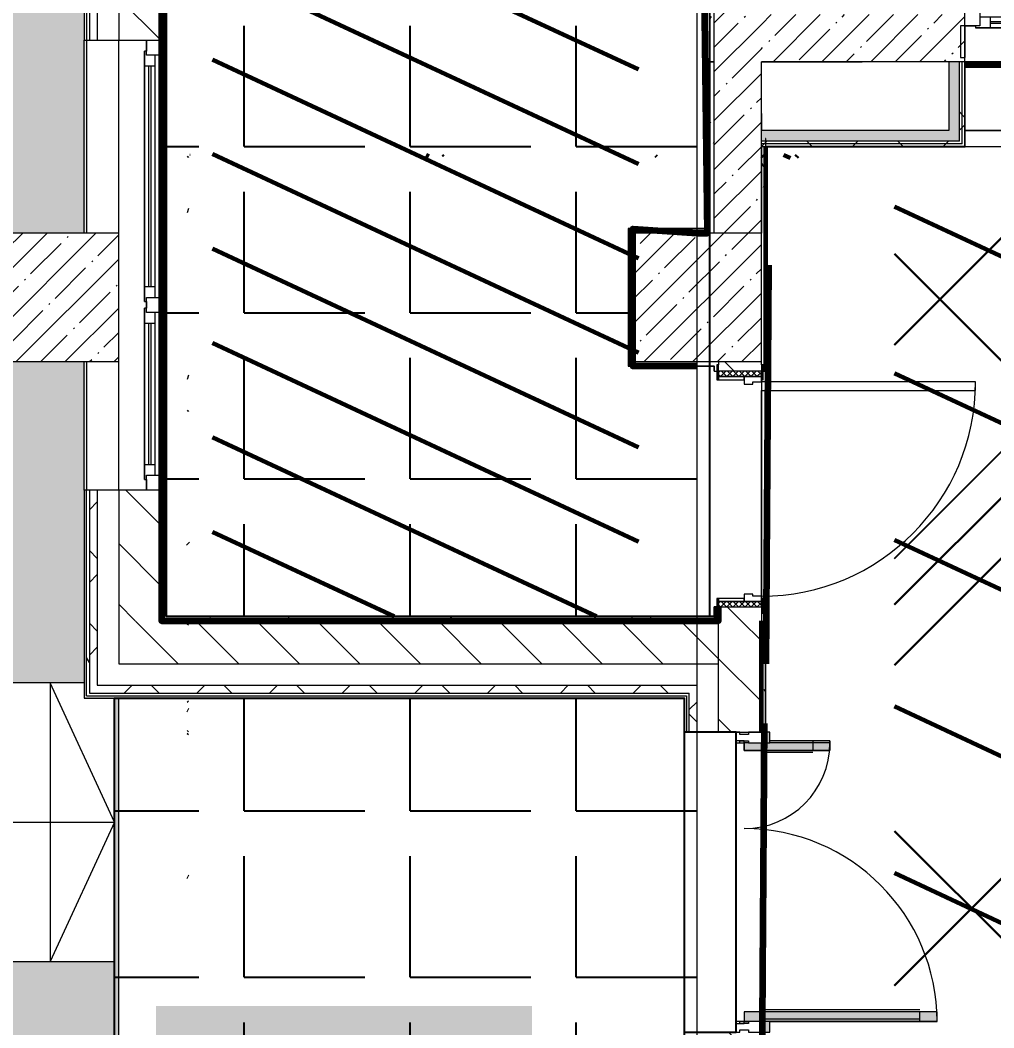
# Model space of a CAD drawing. Header units: millimetres. Extents: x -164500 to 426394, y -51911 to 102118.
# Drawn here: x 178922 to 183467, y 18889 to 23593 of the extents above; entities that cross this region are included whole.
import ezdxf

# ---------------------------------------------------------------- set-up
doc = ezdxf.new("R2010")
doc.units = ezdxf.units.MM
doc.linetypes.add('Осевая', pattern=[6350, 1270, -952.5, 3175, -952.5])
for name, color, linetype, lineweight in [('0) шлифовка', 5, 'Continuous', 60), ('1.4) Плинтус ПЛ-4', 6, 'Continuous', 60), ('284 стык. профилей', 1, 'Continuous', 120), ('384 ПК-3', 30, 'Continuous', 120), ('5.3) Л-7 Линолеум 4 вып', 230, 'Continuous', 30), ('7.5) НЗ Линолеум Темпо ПЛЮС', 134, 'Continuous', 30), ('7.7) Плинтус', 222, 'Continuous', 90), ('A-DETL-GENF', 7, 'Continuous', 9), ('A-DOOR-2', 7, 'Continuous', 5), ('A-DOOR-FRAM-2', 7, 'Continuous', 5), ('A-FLOR', 7, 'Continuous', 9), ('A-GLAZ', 7, 'Continuous', 9), ('A-GLAZ-1', 7, 'Continuous', 5), ('A-GLAZ-CWMG', 7, 'Continuous', 9), ('A-GLAZ-CWMG-1', 7, 'Continuous', 20), ('A-WALL', 7, 'Continuous', 5), ('I-WALL', 7, 'Continuous', 5), ('S-COLS', 7, 'Continuous', 9), ('S-COLS-1', 7, 'Continuous', 5), ('S-STRS', 7, 'Continuous', 9), ('S-STRS-ANNO', 7, 'Continuous', 5), ('Оси', 7, 'Continuous', 9), ('Оси-2', 7, 'Осевая', 9)]:
    doc.layers.add(name, color=color, linetype=linetype, lineweight=lineweight)
for name, color, linetype in [('1.1.1) Плитка КР1 Остаток', 52, 'Continuous'), ('2) защита вин плитк', 6, 'Continuous'), ('3.2.3) П-13.2', 6, 'Continuous')]:
    doc.layers.add(name, color=color, linetype=linetype)
for name, color, linetype, lineweight, true_color, transparency in [('A-AREA-PATT-1', 7, 'Continuous', 5, 0xa5bae0, 1), ('A-AREA-PATT-2', 7, 'Continuous', 5, 0xcde0ef, 1), ('A-FLOR-PATT-1', 7, 'Continuous', 9, 0xeef6ff, 0.5)]:
    doc.layers.add(name, color=color, linetype=linetype, lineweight=lineweight, true_color=true_color, transparency=transparency)
for name, color, linetype, lineweight, true_color in [('A-DOOR-1', 7, 'Continuous', 5, 0xc0c0c0), ('A-DOOR-FRAM-1', 7, 'Continuous', 5, 0xc0c0c0), ('A-WALL-1', 9, 'Continuous', 5, 0x808080), ('A-WALL-FNSH-1', 9, 'Continuous', 5, 0x808080), ('S-STRS-1', 7, 'Continuous', 9, 0xeef6ff)]:
    doc.layers.add(name, color=color, linetype=linetype, lineweight=lineweight, true_color=true_color)
doc.styles.add('СПДС', font='ГОСТ тип А.ttf', dxfattribs={"width": 0.9})
pattern_1 = [(135, (148772.12, -0.94), (-141.4214, -141.4214), [])]
pattern_2 = [(45, (148772.12, -0.94), (-114.04925, 114.04925), []), (45, (148886.17, -0.94), (-114.04925, 114.04925), [201.612, -40.322, 6.706, -33.617])]
pattern_3 = [(0, (148772.123, -0.94), (243.84, 60.96), [20.117, -162.763, 20.117, -162.763, -975.36]), (0, (148772.123, -0.94), (243.84, 60.96), [-365.76, 20.117, -345.643, 20.117, -162.763, -426.72]), (0, (148772.123, -0.94), (243.84, 60.96), [-914.4, 20.117, -101.803, 20.117, -284.683]), (120, (148863.563, 29.54), (-174.71291, 180.691634), [20.117, -162.763, 20.117, -162.763, -975.36]), (120, (148863.563, 29.54), (-174.71291, 180.691634), [-365.76, 20.117, -345.643, 20.117, -162.763, -426.72]), (120, (148863.563, 29.54), (-174.71291, 180.691634), [-914.4, 20.117, -101.803, 20.117, -284.683]), (240, (148894.043, 151.46), (-69.12709, -241.651634), [20.117, -162.763, 20.117, -162.763, -975.36]), (240, (148894.043, 151.46), (-69.12709, -241.651634), [-365.76, 20.117, -345.643, 20.117, -162.763, -426.72]), (240, (148894.043, 151.46), (-69.12709, -241.651634), [-914.4, 20.117, -101.803, 20.117, -284.683])]
pattern_4 = [(135, (148772.12, -0.94), (-169.7056, -169.7056), []), (225, (148772.12, -0.94), (169.7056, -169.7056), [])]
pattern_5 = [(0, (148772.12, -0.94), (812.8, 203.2), [67.056, -542.544, 67.056, -542.544, -3251.2]), (0, (148772.12, -0.94), (812.8, 203.2), [-1219.2, 67.056, -1152.144, 67.056, -542.544, -1422.4]), (0, (148772.12, -0.94), (812.8, 203.2), [-3048, 67.056, -339.344, 67.056, -948.944]), (120, (149076.92, 100.66), (-582.3764, 602.3054), [67.056, -542.544, 67.056, -542.544, -3251.2]), (120, (149076.92, 100.66), (-582.3764, 602.3054), [-1219.2, 67.056, -1152.144, 67.056, -542.544, -1422.4]), (120, (149076.92, 100.66), (-582.3764, 602.3054), [-3048, 67.056, -339.344, 67.056, -948.944]), (240, (149178.52, 507.06), (-230.4236, -805.5054), [67.056, -542.544, 67.056, -542.544, -3251.2]), (240, (149178.52, 507.06), (-230.4236, -805.5054), [-1219.2, 67.056, -1152.144, 67.056, -542.544, -1422.4]), (240, (149178.52, 507.06), (-230.4236, -805.5054), [-3048, 67.056, -339.344, 67.056, -948.944])]
pattern_6 = [(45, (148772.12, -0.94), (-212.132, 212.132), []), (135, (148772.12, -0.94), (-212.132, -212.132), [])]
pattern_7 = [(0, (205553.1, 26879), (0, 775.335), [563.88, -211.455]), (90, (205553.1, 26879), (-775.335, 5e-14), [563.88, -211.455])]

# ---------------------------------------------------------------- blocks, each defined once
blk = doc.blocks.new('120_Окно_СКБ_2Ст - 120_Окно_СКБ_2Ст 3100х2500 _мал_створка слева_ 2-V362-Объем проектирования 2 этажа')
at = {"layer": 'A-GLAZ'}
for p, q in [((-1550, -127), (-1550, -57)), ((-1550, -57), (-1480, -57)), ((-1480, -57), (-1480, -127)), ((650, -87), (-1480, -87)), ((-1480, -87), (-1480, -127)), ((-1430, -137), (-1430, -87)), ((600, -137), (600, -87)), ((650, -127), (650, -57)), ((650, -57), (720, -57)), ((650, -127), (650, -87)), ((720, -57), (720, -127)), ((1480, -87), (720, -87)), ((720, -87), (720, -127)), ((770, -137), (770, -87)), ((1430, -137), (1430, -87)), ((1480, -127), (1480, -57)), ((1480, -57), (1550, -57)), ((1480, -127), (1480, -87)), ((1550, -57), (1550, -127)), ((-1480, -127), (-1550, -127)), ((-1480, -127), (-1500, -127)), ((-1500, -127), (-1500, -137)), ((-1500, -137), (670, -137)), ((670, -137), (-1500, -137)), ((720, -127), (650, -127)), ((670, -127), (650, -127)), ((670, -137), (670, -127)), ((720, -127), (700, -127)), ((700, -127), (700, -137)), ((700, -137), (1500, -137)), ((1500, -137), (700, -137)), ((1550, -127), (1480, -127)), ((1500, -127), (1480, -127)), ((1500, -137), (1500, -127))]:
    blk.add_line(p, q, dxfattribs=at)
at = {"layer": 'A-GLAZ-1'}
for p, q in [((1550, -57), (-1550, -57)), ((-1549.8, -127), (-1500, -127)), ((-1430, -107), (600, -107)), ((600, -117), (-1430, -117)), ((670, -127), (700, -127)), ((770, -107), (1430, -107)), ((1430, -117), (770, -117)), ((1500, -127), (1530, -127))]:
    blk.add_line(p, q, dxfattribs=at)
blk = doc.blocks.new('Перекрытия 3 - Перекрытия 4-20977624-Объем проектирования 2 этажа')
at = {"layer": 'S-STRS-1'}
h = blk.add_hatch(color=256, dxfattribs=at)
h.paths.add_polyline_path([(30449, 20500), (30449, 22000), (30010, 22000), (30010, 20500)])
h.paths.add_polyline_path([(30449, 22600), (30449, 26270.4), (30010, 26270.4), (30010, 22600)])
at = {"layer": 'S-STRS'}
blk.add_line((30449, 20500), (30010, 20500), dxfattribs=at)
blk = doc.blocks.new('120_Окно_СКБ_2Ст - 120_Окно_СКБ_2Ст 2100х1800 _мал створка справа_-24235684-Объем проектирования 2 этажа')
at = {"layer": 'A-GLAZ'}
for p, q in [((-1050, 30), (-1050, 100)), ((-1050, 100), (-980, 100)), ((-980, 100), (-980, 30)), ((150, 30), (150, 100)), ((150, 100), (220, 100)), ((220, 100), (220, 30)), ((980, 30), (980, 100)), ((980, 100), (1050, 100)), ((1050, 100), (1050, 30)), ((150, 70), (-980, 70)), ((-980, 70), (-980, 30)), ((-930, 20), (-930, 70)), ((100, 20), (100, 70)), ((150, 30), (150, 70)), ((980, 70), (220, 70)), ((220, 70), (220, 30)), ((270, 20), (270, 70)), ((930, 20), (930, 70)), ((980, 30), (980, 70)), ((-980, 30), (-1050, 30)), ((-980, 30), (-1000, 30)), ((-1000, 30), (-1000, 20)), ((-1000, 20), (170, 20)), ((170, 20), (-1000, 20)), ((220, 30), (150, 30)), ((170, 30), (150, 30)), ((170, 20), (170, 30)), ((220, 30), (200, 30)), ((200, 30), (200, 20)), ((200, 20), (1000, 20)), ((1000, 20), (200, 20)), ((1050, 30), (980, 30)), ((1000, 30), (980, 30)), ((1000, 20), (1000, 30))]:
    blk.add_line(p, q, dxfattribs=at)
at = {"layer": 'A-GLAZ-1'}
for p, q in [((-930, 50), (100, 50)), ((270, 50), (930, 50)), ((-1050, 30), (-1000, 30)), ((100, 40), (-930, 40)), ((170, 30), (200, 30)), ((930, 40), (270, 40)), ((1000, 30), (1050, 30))]:
    blk.add_line(p, q, dxfattribs=at)
blk = doc.blocks.new('BSC_Колонна _Прямоугольная - 600х600-V373-Объем проектирования 2 этажа')
at = {"layer": 'S-COLS-1'}
h = blk.add_hatch(dxfattribs=at)
h.set_pattern_fill('FP_125', color=256, style=0, pattern_type=2)
h.set_pattern_definition([(45, (-33310, -22300), (-114.04925, 114.04925), []), (45, (-33195.95, -22300), (-114.04925, 114.04925), [201.613, -40.323, 6.706, -33.617])])
h.paths.add_polyline_path([(100, -300), (300, -300), (300, 300), (-300, 300), (-300, -300)])
for p, q in [((300, 300), (-300, 300)), ((-300, 300), (-300, -300)), ((300, -300), (300, 300)), ((-300, -300), (300, -300))]:
    blk.add_line(p, q, dxfattribs=at)
blk = doc.blocks.new('Прямоугольный импост - Импост структурный с накладкой - 160мм Темный-V505-Объем проектирования 2 этажа')
at = {"layer": 'A-GLAZ-CWMG-1'}
for p, q in [((-50, 40), (-50, 140)), ((-50, 140), (0, 140)), ((0, 140), (0, 40)), ((-40, 40), (-50, 40)), ((-50, -17), (-50, 0)), ((-50, 0), (-40, 0)), ((-40, 0), (-40, 40)), ((-10, 40), (-10, 0)), ((0, 40), (-10, 40)), ((-10, 0), (0, 0)), ((0, 0), (0, -17)), ((0, -17), (-50, -17))]:
    blk.add_line(p, q, dxfattribs=at)
blk = doc.blocks.new('Прямоугольный импост - Импост структурный с накладкой - 160мм Темный-V507-Объем проектирования 2 этажа')
at = {"layer": 'A-GLAZ-CWMG-1'}
for p, q in [((0, 140), (-50, 140)), ((-50, 140), (-50, 40)), ((0, 40), (0, 140)), ((-50, 40), (-40, 40)), ((-40, 0), (-50, 0)), ((-50, 0), (-50, -17)), ((-40, 40), (-40, 0)), ((-10, 0), (-10, 40)), ((-10, 40), (0, 40)), ((0, 0), (-10, 0)), ((0, -17), (0, 0)), ((-50, -17), (0, -17))]:
    blk.add_line(p, q, dxfattribs=at)
blk = doc.blocks.new('Перекрытия 2 - Перекрытия 4-32990152-Объем проектирования 2 этажа')
at = {"layer": 'S-STRS-1'}
blk.add_hatch(color=256, dxfattribs=at).paths.add_polyline_path([(30010, 15410.8), (30610, 15410.8), (30610, 17830), (30030, 17830), (30030, 18430), (30610, 18430), (30610, 19180), (30010, 19180), (30010, 16983.3)])
at = {"layer": 'S-STRS'}
for p in [(30010, 19180), (30610, 18430)]:
    blk.add_line(p, (30610, 19180), dxfattribs=at)
blk = doc.blocks.new('Зашивка приборов отопления22 - Зашивка приборов отопления-33321747-Объем проектирования 2 этажа')
at = {"layer": 'A-WALL'}
for p, q in [((37267.8, 26888.4), (34187.8, 26888.4)), ((34187.8, 26567.4), (37267.8, 26567.4)), ((37267.8, 26567.4), (34187.8, 26567.4)), ((34187.8, 26492.4), (37267.8, 26492.4))]:
    blk.add_line(p, q, dxfattribs=at)
blk = doc.blocks.new('BSC_Колонна _Прямоугольная - 600х600-V511-Объем проектирования 2 этажа')
at = {"layer": 'S-COLS-1'}
h = blk.add_hatch(dxfattribs=at)
h.set_pattern_fill('FP_179', color=256, style=0, pattern_type=2)
h.set_pattern_definition([(45, (-30310, -22300), (-114.04925, 114.04925), []), (45, (-30195.95, -22300), (-114.04925, 114.04925), [201.613, -40.323, 6.706, -33.617])])
h.paths.add_polyline_path([(-67.7, -300), (300, -300), (300, 300), (-300, 300), (-300, -300)])
for p, q in [((300, 300), (-300, 300)), ((-300, 300), (-300, -300)), ((300, -300), (300, 300)), ((-300, -300), (300, -300))]:
    blk.add_line(p, q, dxfattribs=at)

msp = doc.modelspace()

# ---------------------------------------------------------------- hatches: boundary and pattern name
at = {"layer": '0) шлифовка', "true_color": 0x2776bb}
h = msp.add_hatch(dxfattribs=at)
h.set_pattern_fill('ANSI31', color=152, scale=125.833614, angle=110)
h.set_pattern_definition([(155, (170025.57, 27094.5), (-168.845, -362.09), [])])
h.paths.add_polyline_path([(181808.589, 26896.108), (181100.066, 26896.108), (181100.066, 26896.675), (181100.066, 27094.494), (179820.191, 27094.494), (179820.191, 26766.307), (179820.191, 20810.059), (181808.589, 20810.059), (181808.589, 24713.859), (181332.462, 24713.859), (181332.462, 25021.074), (181808.589, 25021.074)])
h = msp.add_hatch(dxfattribs=at)
h.set_pattern_fill('ANSI31', color=152, scale=222, angle=110)
h.set_pattern_definition([(155, (169003.1, 23029.06), (-297.882, -638.811), [])])
h.paths.add_polyline_path([(187042.123, 22926.529), (179707.482, 22964.583), (179703.123, 521), (187042.123, 418.471), (187042.123, 5248.059), (185961.123, 5248.059), (185961.123, 7921), (187042.123, 7921)])
h.paths.add_polyline_path([(183003.123, 13758.059), (179703.262, 13758.059), (179703.123, 22964.643), (183003.123, 22964.643)])
at = {"layer": '1.1.1) Плитка КР1 Остаток'}
h = msp.add_hatch(dxfattribs=at)
h.set_pattern_fill('ANGLE', color=256, scale=111)
h.set_pattern_definition(pattern_7)
h.paths.add_polyline_path([(182141.123, 26478.058), (179603.123, 26478.058), (179603.123, 20810.059), (182141.123, 20810.059), (182141.123, 21978.059), (181761.123, 21978.059), (181761.123, 22620.059), (182141.123, 22620.059)])
h.paths.add_polyline_path([(181761.123, 26858.058), (179603.123, 26858.058), (179603.123, 26478.058), (181761.123, 26478.058)])
h = msp.add_hatch(dxfattribs=at)
h.set_pattern_fill('ANGLE', color=256, scale=111)
h.set_pattern_definition(pattern_7)
h.paths.add_polyline_path([(182021.123, 20428.059), (179362.123, 20428.059), (179362.123, 18480.059), (182021.123, 18480.059)])
h.paths.add_polyline_path([(182082.123, 20269.059), (182021.123, 20269.059), (182021.123, 18869.059), (182082.123, 18869.059)])
h.paths.add_polyline_path([(182265.123, 20269.059), (182082.123, 20269.059), (182082.123, 18869.059), (182265.123, 18869.059), (182265.123, 18919.059)])
h.paths.add_polyline_path([(181751.123, 18480.059), (179813.123, 18480.059), (179813.123, 14010.059), (181751.123, 14010.059)])
h.paths.add_polyline_path([(179813.123, 18480.059), (179362.123, 18480.059), (179362.123, 18449.059), (179382.123, 18449.059), (179382.123, 17849.059), (179362.123, 17849.059), (179362.123, 15429.89), (179813.123, 15429.89)])
h.paths.add_polyline_path([(181472.123, 14010.059), (180072.123, 14010.059), (180072.123, 13896.059), (180122.123, 13896.059), (180122.123, 13879.059), (180112.123, 13879.059), (180112.123, 13839.059), (180122.123, 13839.059), (180122.123, 13859.059), (180167.123, 13859.059), (180167.123, 13779.059), (181422.123, 13779.059), (181422.123, 13839.059), (181432.123, 13839.059), (181432.123, 13879.059), (181422.123, 13879.059), (181422.123, 13896.059), (181472.123, 13896.059)])
at = {"layer": '2) защита вин плитк'}
h = msp.add_hatch(dxfattribs=at)
h.set_pattern_fill('ANSI31', color=256, scale=600)
h.set_pattern_definition([(45, (169003.1, 23029), (-1347.04, 1347.04), [])])
h.paths.add_polyline_path([(187042.123, 22926.529), (179707.482, 22964.583), (179703.123, 521), (187042.123, 418.471), (187042.123, 5248.059), (185961.123, 5248.059), (185961.123, 7921), (187042.123, 7921)])
h.paths.add_polyline_path([(183003.123, 13758.059), (179703.262, 13758.059), (179703.123, 22964.643), (183003.123, 22964.643)])
at = {"layer": '3.2.3) П-13.2'}
h = msp.add_hatch(dxfattribs=at)
h.set_pattern_fill('ANSI32', color=256, scale=222)
h.set_pattern_definition([(45, (169003.1, 23029), (-1495.21, 1495.21), []), (45, (170000, 23029), (-1495.21, 1495.21), [])])
h.paths.add_polyline_path([(187042.123, 22926.529), (179707.482, 22964.583), (179703.123, 521), (187042.123, 418.471), (187042.123, 5248.059), (185961.123, 5248.059), (185961.123, 7921), (187042.123, 7921)])
h.paths.add_polyline_path([(183003.123, 13758.059), (179703.262, 13758.059), (179703.123, 22964.643), (183003.123, 22964.643)])
at = {"layer": '5.3) Л-7 Линолеум 4 вып'}
h = msp.add_hatch(dxfattribs=at)
h.set_pattern_fill('ANSI37', color=256, scale=600)
h.set_pattern_definition([(45, (169003.1, 23029), (-1347.04, 1347.04), []), (135, (169003.1, 23029), (-1347.04, -1347.04), [])])
h.paths.add_polyline_path([(187042.123, 22926.529), (179707.482, 22964.583), (179703.123, 521), (187042.123, 418.471), (187042.123, 5248.059), (185961.123, 5248.059), (185961.123, 7921), (187042.123, 7921)])
h.paths.add_polyline_path([(183003.123, 13758.059), (179703.262, 13758.059), (179703.123, 22964.643), (183003.123, 22964.643)])
at = {"layer": '7.5) НЗ Линолеум Темпо ПЛЮС'}
h = msp.add_hatch(dxfattribs=at)
h.set_pattern_fill('ANSI31', color=256, scale=333)
h.set_pattern_definition([(45, (169003.1, 23029.1), (-747.606, 747.606), [])])
h.paths.add_polyline_path([(187042.123, 22926.529), (179707.482, 22964.583), (179703.123, 521), (187042.123, 418.471), (187042.123, 5248.059), (185961.123, 5248.059), (185961.123, 7921), (187042.123, 7921)])
h.paths.add_polyline_path([(183003.123, 13758.059), (179703.262, 13758.059), (179703.123, 22964.643), (183003.123, 22964.643)])
h.paths.add_polyline_path([(187047.427, 15005.992), (185437.427, 15005.992), (185437.427, 10235.992), (187047.427, 10235.992)])
at = {"layer": 'A-AREA-PATT-1'}
h = msp.add_hatch(color=256, dxfattribs=at)
h.paths.add_polyline_path([(181756.623, 14004.559), (181756.623, 18474.559), (182026.623, 18474.559), (182026.623, 18869.059), (182021.123, 18869.059), (182021.123, 18480.059), (181751.123, 18478.113), (181751.123, 14010.059), (181472.123, 14010.059), (181472.123, 14004.559), (181754.203, 14004.559)])
h.paths.add_polyline_path([(179942.623, 14004.559), (180072.123, 14004.559), (180072.123, 14010.059), (179813.123, 14010.059), (179813.123, 15429.89), (179382.123, 15429.89), (179382.123, 17849.059), (179362.123, 17849.059), (179362.123, 15429.89), (177332.123, 15429.89), (177332.123, 15379.727), (179782.123, 15379.727), (179782.123, 15354.559), (179807.623, 15354.5), (179807.623, 14004.559), (179813.123, 14004.559)])
h.paths.add_polyline_path([(179362.123, 18449.059), (179382.123, 18449.059), (179382.123, 20428.059), (182021.123, 20428.059), (182021.123, 20269.059), (182026.623, 20269.059), (182026.623, 20433.559), (179226.623, 20433.559), (179226.623, 21999.059), (179221.123, 21999.059), (179221.123, 20428.059), (179362.123, 20428.059), (179362.123, 18474.559)])
h.paths.add_polyline_path([(179226.623, 22599.059), (179226.623, 26344.558), (177332.123, 26344.558), (177332.123, 26269.44), (179221.123, 26269.44), (179221.123, 22599.059)])
at = {"layer": 'A-AREA-PATT-2'}
h = msp.add_hatch(color=256, dxfattribs=at)
h.paths.add_polyline_path([(187288.123, 7919.559), (187291.623, 7920.059), (187289.53, 7930.059), (187281.623, 7930.059), (187281.623, 7919.559)])
h.paths.add_polyline_path([(169022.123, 7919.559), (169022.123, 8529.507), (168992.123, 8529.507), (168992.123, 7919.559), (169017.123, 7919.559)])
h.paths.add_polyline_path([(187291.123, 7989.059), (187291.623, 7990.235), (187291.623, 8079.059), (187288.123, 8079.059), (187288.123, 8029.059), (187291.123, 8029.059), (187291.123, 7999.059)])
h.paths.add_polyline_path([(187288.123, 10064.059), (187291.623, 10064.059), (187291.123, 10114.059), (187288.123, 10114.059)])
h.paths.add_polyline_path([(169022.123, 10274.507), (169022.123, 10879.059), (169002.623, 10877.109), (169002.623, 10274.507)])
h.paths.add_polyline_path([(187266.623, 10668.059), (187286.623, 10668.059), (187286.623, 10678.559), (187266.623, 10678.559)])
h.paths.add_polyline_path([(181432.123, 13739.059), (181472.123, 13739.059), (181470.173, 13758.559), (181422.123, 13758.559), (181422.123, 13739.059)])
h.paths.add_polyline_path([(180072.123, 13739.059), (180122.123, 13739.059), (180120.173, 13758.559), (180072.123, 13758.559)])
h.paths.add_polyline_path([(182422.123, 18869.059), (182422.123, 18919.059), (182402.623, 18917.109), (182402.623, 18869.059)])
h.paths.add_polyline_path([(182402.623, 20219.059), (182422.123, 20219.059), (182422.123, 20269.059), (182402.623, 20267.109), (182402.623, 20221.009)])
at = {"layer": 'A-DOOR-2'}
h = msp.add_hatch(dxfattribs=at)
h.set_pattern_fill('FP_75', color=256, angle=-90, style=0, pattern_type=2)
h.set_pattern_definition([(45, (182446.808, 19665.148), (-14.14214, 14.14214), []), (135, (182446.808, 19665.148), (-14.14214, -14.14214), [])])
h.paths.add_polyline_path([(182382.123, 20854.059), (182382.123, 20879.059), (182182.123, 20879.059), (182182.123, 20854.059), (182349.892, 20854.059)])
at = {"layer": 'A-DOOR-FRAM-2'}
h = msp.add_hatch(dxfattribs=at)
h.set_pattern_fill('FP_76', color=256, angle=-90, style=0, pattern_type=2)
h.set_pattern_definition([(315, (182446.808, 21787.943), (14.1421, 14.1421), []), (45, (182446.808, 21787.943), (-14.1421, 14.1421), [])])
h.paths.add_polyline_path([(182246.801, 21929.059), (182382.123, 21929.059), (182382.123, 21954.059), (182182.123, 21954.059), (182182.123, 21929.059)])
at = {"layer": 'A-FLOR-PATT-1'}
h = msp.add_hatch(color=256, dxfattribs=at)
h.paths.add_polyline_path([(162402.033, 7899.059), (162442.033, 7899.059), (162442.033, 8729.059), (162402.033, 8729.059), (162402.033, 7902.762)])
h.paths.add_polyline_path([(173072.123, 7899.059), (173072.123, 8229.059), (173032.123, 8229.059), (173032.123, 7899.059)])
h.paths.add_polyline_path([(163662.033, 7899.059), (163702.033, 7899.059), (163702.033, 8229.059), (163662.033, 8229.059), (163662.033, 7919.059)])
h.paths.add_polyline_path([(171772.123, 7899.059), (171812.123, 7899.059), (171812.123, 8729.059), (171772.123, 8729.059), (171772.123, 7919.059)])
h.paths.add_polyline_path([(154167.123, 7914.059), (154167.123, 8314.059), (154127.123, 8314.059), (154127.123, 7914.059)])
h.paths.add_polyline_path([(152912.123, 7914.059), (152912.123, 8809.059), (152872.123, 8809.059), (152872.123, 7914.059), (152902.123, 7914.059)])
h.paths.add_polyline_path([(187288.123, 8029.059), (187288.123, 8074.059), (186295.623, 8074.059), (186295.623, 8029.059), (187286.588, 8029.059)])
h.paths.add_polyline_path([(168782.123, 8519.507), (168862.123, 8519.507), (168862.123, 8564.507), (168022.123, 8564.507), (168022.123, 8519.507), (168398.033, 8519.507)])
h.paths.add_polyline_path([(186895.695, 10019.059), (187288.123, 10019.059), (187288.123, 10064.059), (186295.623, 10064.059), (186295.623, 10019.059), (186762.123, 10019.059)])
h.paths.add_polyline_path([(168037.123, 10189.507), (168862.123, 10189.507), (168862.123, 10234.507), (168037.123, 10234.507)])
h.paths.add_polyline_path([(180167.123, 12959.059), (180167.123, 13779.059), (180122.123, 13779.059), (180122.123, 12959.059)])
h.paths.add_polyline_path([(181432.123, 13459.059), (181432.123, 13739.059), (181422.123, 13739.059), (181422.123, 13779.059), (181387.123, 13779.059), (181387.123, 13459.059), (181422.123, 13459.059)])
h.paths.add_polyline_path([(182804.774, 18919.059), (183202.123, 18919.059), (183202.123, 18964.059), (182382.123, 18964.059), (182382.123, 18919.059), (182422.123, 18919.059)])
h.paths.add_polyline_path([(182570.277, 20184.059), (182702.123, 20184.059), (182702.123, 20229.059), (182422.123, 20229.059), (182422.123, 20219.059), (182382.123, 20219.059), (182382.123, 20184.059), (182435.248, 20184.059)])
h = msp.add_hatch(color=256, dxfattribs=at)
h.paths.add_polyline_path([(181387.123, 13779.059), (181422.123, 13779.059), (181422.123, 13839.059), (181432.123, 13839.059), (181432.123, 13859.059), (181387.123, 13859.059)])
h.paths.add_polyline_path([(180122.123, 13779.059), (180167.123, 13779.059), (180167.123, 13859.059), (180122.123, 13859.059), (180122.123, 13786.916)])
h.paths.add_polyline_path([(182382.123, 18919.059), (182382.123, 18964.059), (182302.123, 18964.059), (182302.123, 18919.059), (182349.311, 18919.059)])
h.paths.add_polyline_path([(182382.123, 20184.059), (182382.123, 20219.059), (182322.123, 20219.059), (182322.123, 20229.059), (182302.123, 20229.059), (182302.123, 20184.059), (182322.123, 20184.059)])
at = {"layer": 'I-WALL'}
h = msp.add_hatch(dxfattribs=at)
h.set_pattern_fill('FP_23', color=256, style=0, pattern_type=2)
h.set_pattern_definition(pattern_1)
h.paths.add_polyline_path([(179382.123, 20789.059), (179582.123, 20789.059), (179582.123, 21399.059), (179382.123, 21399.059), (179382.123, 21104.599)])
h.paths.add_polyline_path([(179582.123, 23499.059), (179582.123, 26879.058), (179382.123, 26879.058), (179382.123, 23499.059)])
h = msp.add_hatch(dxfattribs=at)
h.set_pattern_fill('FP_191', color=256, style=0, pattern_type=2)
h.set_pattern_definition(pattern_3)
h.paths.add_polyline_path([(179582.123, 20809.059), (179602.123, 20811.059), (179602.123, 26879.058), (179582.123, 26879.058), (179582.123, 20810.059)])
h = msp.add_hatch(dxfattribs=at)
h.set_pattern_fill('FP_197', color=256, style=0, pattern_type=2)
h.set_pattern_definition(pattern_4)
h.paths.add_polyline_path([(179245.123, 20489.059), (179282.123, 20489.059), (179282.123, 21399.059), (179245.123, 21399.059), (179245.123, 20499.059)])
h.paths.add_polyline_path([(179282.123, 23499.059), (179282.123, 26269.44), (179245.123, 26269.44), (179245.123, 23499.059)])
h.paths.add_polyline_path([(179245.123, 26350.164), (179282.123, 26350.164), (179282.123, 26400.058), (179245.123, 26400.058), (179245.123, 26363.058)])
h = msp.add_hatch(dxfattribs=at)
h.set_pattern_fill('FP_196', color=256, style=0, pattern_type=2)
h.set_pattern_definition(pattern_5)
h.paths.add_polyline_path([(179239.048, 20452.059), (179245.123, 20452.059), (179245.123, 21399.059), (179232.123, 21399.059), (179232.123, 20452.059)])
h.paths.add_polyline_path([(179245.123, 23499.059), (179245.123, 26269.44), (179232.123, 26269.44), (179232.123, 23499.059)])
h.paths.add_polyline_path([(179239.048, 26350.164), (179245.123, 26350.164), (179245.123, 26363.058), (179232.123, 26363.058), (179232.229, 26350.164), (179238.139, 26350.164)])
h = msp.add_hatch(dxfattribs=at)
h.set_pattern_fill('FP_191', color=256, style=0, pattern_type=2)
h.set_pattern_definition(pattern_3)
h.paths.add_polyline_path([(182162.123, 22619.059), (182162.123, 25599.058), (182142.123, 25599.058), (182142.123, 22619.059)])
h = msp.add_hatch(dxfattribs=at)
h.set_pattern_fill('FP_1', color=256, style=0, pattern_type=2)
h.set_pattern_definition(pattern_2)
h.paths.add_polyline_path([(182182.123, 22599.059), (182382.123, 22599.059), (182382.123, 25599.058), (182162.123, 25599.058), (182162.123, 22599.059)])
h = msp.add_hatch(dxfattribs=at)
h.set_pattern_fill('FP_1', color=256, style=0, pattern_type=2)
h.set_pattern_definition(pattern_2)
h.paths.add_polyline_path([(183332.123, 23399.059), (183332.123, 23619.059), (182382.123, 23619.059), (182382.123, 23399.059), (182852.72, 23399.059)])
h.paths.add_polyline_path([(187262.123, 23399.059), (187262.123, 23619.059), (186432.123, 23619.059), (186432.123, 23399.059), (187189.127, 23399.059)])
for points in [[(183304.69, 23078.059), (183307.123, 23078.059), (183307.123, 23399.059), (183257.123, 23399.059), (183257.123, 23078.059)], [(182890.998, 23028.059), (183307.123, 23028.059), (183307.123, 23078.059), (182382.123, 23078.059), (182382.123, 23028.059), (182852.72, 23028.059)]]:
    msp.add_hatch(color=256, dxfattribs=at).paths.add_polyline_path(points)
h = msp.add_hatch(dxfattribs=at)
h.set_pattern_fill('FP_192', color=256, style=0, pattern_type=2)
h.set_pattern_definition(pattern_6)
h.paths.add_polyline_path([(183319.623, 23028.059), (183319.623, 23399.059), (183307.123, 23399.059), (183307.123, 23028.059)])
h = msp.add_hatch(dxfattribs=at)
h.set_pattern_fill('FP_192', color=256, style=0, pattern_type=2)
h.set_pattern_definition(pattern_6)
h.paths.add_polyline_path([(183319.623, 23015.559), (183332.123, 23015.559), (183332.123, 23399.059), (183319.623, 23399.059), (183319.623, 23028.059)])
h = msp.add_hatch(dxfattribs=at)
h.set_pattern_fill('FP_192', color=256, style=0, pattern_type=2)
h.set_pattern_definition(pattern_6)
h.paths.add_polyline_path([(182914.882, 23015.559), (183319.623, 23015.559), (183319.623, 23028.059), (182382.123, 23028.059), (182382.123, 23015.559), (182852.72, 23015.559)])
h = msp.add_hatch(dxfattribs=at)
h.set_pattern_fill('FP_192', color=256, style=0, pattern_type=2)
h.set_pattern_definition(pattern_6)
h.paths.add_polyline_path([(182382.123, 23003.059), (183332.123, 23003.059), (183332.123, 23015.559), (182382.123, 23015.559)])
h = msp.add_hatch(dxfattribs=at)
h.set_pattern_fill('FP_191', color=256, style=0, pattern_type=2)
h.set_pattern_definition(pattern_3)
h.paths.add_polyline_path([(182382.123, 17849.059), (182402.123, 17849.059), (182392.123, 17859.059)])
h.paths.add_polyline_path([(182382.123, 17849.059), (182402.123, 17871.059), (182402.123, 18869.059), (182382.123, 18869.059), (182382.123, 17869.059)])
h.paths.add_polyline_path([(182382.123, 20269.059), (182402.123, 20269.059), (182402.123, 20854.059), (182390.123, 20854.059), (182390.123, 20824.059), (182382.123, 20824.059), (182382.123, 20369.059)])
h.paths.add_polyline_path([(182390.123, 21954.059), (182402.123, 21954.059), (182402.123, 23003.059), (182382.123, 23002.059), (182382.123, 21984.059), (182390.123, 21984.059)])
h = msp.add_hatch(dxfattribs=at)
h.set_pattern_fill('FP_191', color=256, style=0, pattern_type=2)
h.set_pattern_definition(pattern_3)
h.paths.add_polyline_path([(181782.123, 21999.059), (181782.123, 22619.059), (181762.123, 22619.059), (181762.123, 21999.059)])
h = msp.add_hatch(dxfattribs=at)
h.set_pattern_fill('FP_191', color=256, style=0, pattern_type=2)
h.set_pattern_definition(pattern_3)
h.paths.add_polyline_path([(182162.123, 22599.059), (182162.123, 22619.059), (182142.123, 22619.059), (182154.839, 22606.343)])
h.paths.add_polyline_path([(182162.123, 22599.059), (182141.123, 22619.059), (181782.123, 22619.059), (181782.123, 22599.059), (182150.665, 22599.059)])
h = msp.add_hatch(dxfattribs=at)
h.set_pattern_fill('FP_191', color=256, style=0, pattern_type=2)
h.set_pattern_definition(pattern_3)
h.paths.add_polyline_path([(181792.041, 21979.059), (182162.123, 21979.059), (182162.123, 21999.059), (181762.123, 21999.059), (181762.123, 21979.059), (181782.123, 21979.059)])
h = msp.add_hatch(dxfattribs=at)
h.set_pattern_fill('FP_191', color=256, style=0, pattern_type=2)
h.set_pattern_definition(pattern_3)
h.paths.add_polyline_path([(182182.123, 20789.059), (182172.123, 20799.059), (182182.123, 20809.059), (182182.123, 20824.059), (182174.123, 20824.059), (182174.123, 20854.059), (182162.123, 20854.059), (182162.123, 20808.106), (182171.879, 20798.815)])
h.paths.add_polyline_path([(182162.123, 21954.059), (182174.123, 21954.059), (182174.123, 21984.059), (182182.123, 21984.059), (182182.123, 21999.059), (182162.123, 21978.059)])
h.paths.add_polyline_path([(182162.123, 21979.059), (182182.123, 21999.059), (182162.123, 21999.059)])
h = msp.add_hatch(dxfattribs=at)
h.set_pattern_fill('FP_23', color=256, style=0, pattern_type=2)
h.set_pattern_definition(pattern_1)
h.paths.add_polyline_path([(182182.123, 20789.059), (182382.123, 20789.059), (182382.123, 20854.059), (182182.123, 20854.059), (182182.123, 20809.059)])
h.paths.add_polyline_path([(182350.193, 21954.059), (182382.123, 21954.059), (182382.123, 21999.059), (182182.123, 21999.059), (182182.123, 21954.059), (182242.167, 21954.059)])
h = msp.add_hatch(dxfattribs=at)
h.set_pattern_fill('FP_191', color=256, style=0, pattern_type=2)
h.set_pattern_definition(pattern_3)
h.paths.add_polyline_path([(182162.123, 20789.059), (182182.123, 20789.059), (182160.123, 20809.059), (179582.123, 20809.059), (179582.123, 20789.059), (182129.986, 20789.059)])
h.paths.add_polyline_path([(182182.123, 20789.059), (182182.123, 20809.059), (182172.123, 20799.059)])
h = msp.add_hatch(dxfattribs=at)
h.set_pattern_fill('FP_23', color=256, style=0, pattern_type=2)
h.set_pattern_definition(pattern_1)
h.paths.add_polyline_path([(179382.123, 20589.059), (182182.123, 20589.059), (182182.123, 20789.059), (179382.123, 20787.508), (179382.123, 20591.816)])
h = msp.add_hatch(dxfattribs=at)
h.set_pattern_fill('FP_23', color=256, style=0, pattern_type=2)
h.set_pattern_definition(pattern_1)
h.paths.add_polyline_path([(182382.123, 18449.059), (182382.123, 18869.059), (182182.123, 18869.059), (182182.123, 18449.059)])
h.paths.add_polyline_path([(182182.123, 20269.059), (182382.123, 20269.059), (182382.123, 20789.059), (182182.123, 20789.059), (182182.123, 20369.059)])
h = msp.add_hatch(dxfattribs=at)
h.set_pattern_fill('FP_197', color=256, style=0, pattern_type=2)
h.set_pattern_definition(pattern_4)
h.paths.add_polyline_path([(182032.123, 20452.059), (182045.123, 20452.921), (182045.123, 20489.059), (179245.123, 20489.059), (179245.123, 20452.059), (181407.252, 20452.059)])
h = msp.add_hatch(dxfattribs=at)
h.set_pattern_fill('FP_197', color=256, style=0, pattern_type=2)
h.set_pattern_definition(pattern_4)
h.paths.add_polyline_path([(182060.096, 18449.059), (182082.123, 18449.059), (182082.123, 18869.059), (182045.123, 18869.059), (182045.123, 18449.059)])
h.paths.add_polyline_path([(182053.998, 20269.059), (182082.123, 20269.059), (182082.123, 20489.059), (182045.123, 20489.059), (182045.123, 20269.059)])
h = msp.add_hatch(dxfattribs=at)
h.set_pattern_fill('FP_196', color=256, style=0, pattern_type=2)
h.set_pattern_definition(pattern_5)
h.paths.add_polyline_path([(181836.154, 20439.059), (182032.123, 20439.059), (182032.123, 20452.059), (179232.123, 20452.059), (179232.123, 20439.059), (181407.252, 20439.059)])

# ---------------------------------------------------------------- linework, layer by layer
at = {"layer": '1.1.1) Плитка КР1 Остаток'}
for points in [[(182141.123, 26478.058), (179603.123, 26478.058), (179603.123, 20810.059), (182141.123, 20810.059)], [(182021.123, 18480.059), (179362.123, 18480.059), (179362.123, 20428.059), (182021.123, 20428.059)], [(182265.123, 20269.059), (182021.123, 20269.059), (182021.123, 18869.059), (182265.123, 18869.059)]]:
    msp.add_lwpolyline(points, close=True, dxfattribs=at)
at = {"layer": '1.4) Плинтус ПЛ-4'}
for p, q in [((182403.123, 21954.059), (182403.123, 23002.059)), ((182382.123, 20269.059), (182382.123, 20789.059))]:
    msp.add_line(p, q, dxfattribs=at)
at = {"layer": '284 стык. профилей'}
for points in [[(182416.123, 22449.059), (182403.123, 20589.059)], [(182395.123, 20309.059), (182382.123, 18449.059)]]:
    msp.add_lwpolyline(points, dxfattribs=at)
at = {"layer": '384 ПК-3'}
msp.add_lwpolyline([(182082.123, 21978.059), (181782.123, 21978.059), (181782.123, 22619.059), (182082.123, 22599.059), (182131.123, 22599.059), (182082.123, 26499.058), (181782.123, 26499.058), (181782.123, 26879.058), (179582.123, 26879.058), (179582.123, 20789.059), (182182.123, 20789.059), (182182.123, 20854.059)], dxfattribs=at)
at = {"layer": '7.7) Плинтус'}
msp.add_lwpolyline([(183332.123, 23386.059), (186424.623, 23378.059)], dxfattribs=at)
at = {"layer": 'A-DETL-GENF'}
for p, q in [((182702.123, 20229.059), (182422.123, 20229.059)), ((182702.123, 20229.059), (182422.123, 20229.059)), ((182622.123, 20229.059), (182622.123, 20184.059)), ((182702.123, 20229.059), (182702.123, 20184.059)), ((182702.123, 20184.059), (182702.123, 20229.059)), ((182302.123, 20184.059), (182302.123, 20219.059)), ((182302.123, 20219.059), (182302.123, 20184.059)), ((182702.123, 20184.059), (182302.123, 20184.059)), ((182302.123, 20184.059), (182702.123, 20184.059)), ((182382.123, 20219.059), (182382.123, 20184.059)), ((182622.123, 20219.059), (182422.123, 20219.059)), ((182622.123, 20175.059), (182382.123, 20175.059)), ((182302.123, 18964.059), (182302.123, 18919.059)), ((183202.123, 18964.059), (182302.123, 18964.059)), ((182302.123, 18964.059), (182302.123, 18919.059)), ((183202.123, 18964.059), (182302.123, 18964.059)), ((183122.123, 18973.059), (182382.123, 18973.059)), ((182382.123, 18919.059), (182382.123, 18964.059)), ((183122.123, 18919.059), (183122.123, 18964.059)), ((183202.123, 18919.059), (183202.123, 18964.059)), ((183202.123, 18919.059), (183202.123, 18964.059)), ((182322.123, 18919.059), (182302.123, 18919.059)), ((182302.123, 18919.059), (182322.123, 18919.059)), ((183122.123, 18929.059), (182382.123, 18929.059)), ((183202.123, 18919.059), (182422.123, 18919.059)), ((182422.123, 18919.059), (183202.123, 18919.059))]:
    msp.add_line(p, q, dxfattribs=at)
at = {"layer": 'A-DOOR-1'}
for p, q in [((183382.123, 21904.059), (182382.123, 21904.059)), ((182382.123, 21904.059), (182382.123, 21864.059)), ((183382.123, 21864.059), (183382.123, 21904.059)), ((182382.123, 21864.059), (183382.123, 21864.059)), ((182302.123, 20229.059), (182262.123, 20229.059)), ((182262.123, 20229.059), (182262.123, 20219.059)), ((182302.123, 20219.059), (182302.123, 20229.059)), ((182262.123, 20219.059), (182302.123, 20219.059)), ((182322.123, 20219.059), (182302.123, 20219.059)), ((182702.123, 20219.059), (182422.123, 20219.059)), ((182302.123, 18919.059), (182262.123, 18919.059)), ((182262.123, 18919.059), (182262.123, 18909.059)), ((182322.123, 18919.059), (182302.123, 18919.059)), ((182302.123, 18909.059), (182302.123, 18919.059)), ((183202.123, 18919.059), (182422.123, 18919.059)), ((182262.123, 18909.059), (182302.123, 18909.059))]:
    msp.add_line(p, q, dxfattribs=at)
for centre, radius, start, end in [((182382.123, 21904.059), 1000, 270, 0), ((182302.123, 20219.059), 400, 270, 0), ((182302.123, 18919.059), 900, 0, 90)]:
    msp.add_arc(centre, radius, start, end, dxfattribs=at)
at = {"layer": 'A-DOOR-FRAM-1'}
for p, q in [((182182.123, 21984.059), (182174.123, 21984.059)), ((182174.123, 21984.059), (182174.123, 21914.059)), ((182182.123, 21914.059), (182182.123, 21984.059)), ((182390.123, 21984.059), (182382.123, 21984.059)), ((182382.123, 21984.059), (182382.123, 21914.059)), ((182390.123, 21914.059), (182390.123, 21984.059)), ((182382.123, 21954.059), (182182.123, 21954.059)), ((182182.123, 21954.059), (182182.123, 21929.059)), ((182182.123, 21929.059), (182382.123, 21929.059)), ((182302.123, 21929.059), (182182.123, 21929.059)), ((182182.123, 21929.059), (182182.123, 21914.059)), ((182382.123, 21929.059), (182302.123, 21929.059)), ((182302.123, 21929.059), (182302.123, 21894.059)), ((182302.123, 21914.059), (182302.123, 21929.059)), ((182382.123, 21929.059), (182381.123, 21929.059)), ((182381.123, 21929.059), (182381.123, 21914.059)), ((182382.123, 21929.059), (182382.123, 21954.059)), ((182382.123, 21904.059), (182382.123, 21929.059)), ((182382.123, 21914.059), (182382.123, 21929.059)), ((182174.123, 21914.059), (182182.123, 21914.059)), ((182182.123, 21914.059), (182302.123, 21914.059)), ((182302.123, 21894.059), (182342.123, 21894.059)), ((182342.123, 21894.059), (182342.123, 21904.059)), ((182342.123, 21904.059), (182382.123, 21904.059)), ((182381.123, 21914.059), (182382.123, 21914.059)), ((182382.123, 21914.059), (182390.123, 21914.059)), ((182174.123, 20894.059), (182174.123, 20824.059)), ((182182.123, 20894.059), (182174.123, 20894.059)), ((182182.123, 20894.059), (182182.123, 20879.059)), ((182302.123, 20894.059), (182182.123, 20894.059)), ((182182.123, 20824.059), (182182.123, 20894.059)), ((182342.123, 20914.059), (182302.123, 20914.059)), ((182302.123, 20914.059), (182302.123, 20879.059)), ((182302.123, 20879.059), (182302.123, 20894.059)), ((182342.123, 20904.059), (182342.123, 20914.059)), ((182382.123, 20904.059), (182342.123, 20904.059)), ((182381.123, 20894.059), (182381.123, 20879.059)), ((182382.123, 20894.059), (182381.123, 20894.059)), ((182382.123, 20879.059), (182382.123, 20904.059)), ((182382.123, 20879.059), (182382.123, 20894.059)), ((182382.123, 20894.059), (182382.123, 20824.059)), ((182390.123, 20894.059), (182382.123, 20894.059)), ((182390.123, 20824.059), (182390.123, 20894.059)), ((182182.123, 20879.059), (182182.123, 20854.059)), ((182382.123, 20879.059), (182182.123, 20879.059)), ((182182.123, 20879.059), (182302.123, 20879.059)), ((182182.123, 20854.059), (182382.123, 20854.059)), ((182302.123, 20879.059), (182382.123, 20879.059)), ((182381.123, 20879.059), (182382.123, 20879.059)), ((182382.123, 20854.059), (182382.123, 20879.059)), ((182174.123, 20824.059), (182182.123, 20824.059)), ((182382.123, 20824.059), (182390.123, 20824.059))]:
    msp.add_line(p, q, dxfattribs=at)
at = {"layer": 'A-FLOR'}
for p, q in [((182382.123, 23400), (182852.72, 23400)), ((182382.123, 23399.059), (182852.72, 23399.059)), ((186412.123, 23380), (183332.123, 23380)), ((186412.123, 23379.059), (183332.123, 23379.059)), ((182382.123, 23156.671), (182382.123, 23079)), ((182382.123, 23155.73), (182382.123, 23078.059)), ((183332.123, 23079), (186412.123, 23079)), ((183332.123, 23078.059), (186412.123, 23078.059)), ((182402.074, 23003), (183333.123, 23003)), ((182402.074, 23002.059), (183333.123, 23002.059)), ((182382.123, 21865), (182382.123, 20895)), ((182382.123, 20895), (182382.123, 21865)), ((182382.123, 21864.059), (182382.123, 20894.059)), ((182382.123, 20894.059), (182382.123, 21864.059)), ((179382.123, 20429), (181836.154, 20429)), ((179382.123, 15430.832), (179382.123, 20429)), ((179382.123, 20428.059), (181836.154, 20428.059)), ((179382.123, 15429.89), (179382.123, 20428.059)), ((182382.123, 20220), (182382.123, 18920)), ((182382.123, 18920), (182382.123, 20220)), ((182382.123, 20219.059), (182382.123, 18919.059)), ((182382.123, 18919.059), (182382.123, 20219.059))]:
    msp.add_line(p, q, dxfattribs=at)
at = {"layer": 'A-WALL'}
for p, q in [((179602.123, 20809.059), (179602.123, 26859.058)), ((179282.123, 26400.058), (179282.123, 23499.059)), ((179232.123, 26350.058), (179232.123, 23499.059)), ((179245.123, 26363.058), (179245.123, 23499.059)), ((183307.123, 23028.059), (183307.123, 23399.059)), ((183319.623, 23015.559), (183319.623, 23399.059)), ((183307.123, 23028.059), (182382.123, 23028.059)), ((182382.123, 22599.059), (182382.123, 23015.559)), ((183319.623, 23015.559), (182382.123, 23015.559)), ((182382.123, 23003.059), (182382.123, 22599.059)), ((181762.123, 21979.059), (182162.123, 21979.059)), ((182162.123, 21954.059), (182162.123, 21979.059)), ((182182.123, 21999.059), (182182.123, 21984.059)), ((179245.123, 21399.059), (179245.123, 20452.059)), ((179282.123, 21399.059), (179282.123, 20489.059)), ((179582.123, 21399.059), (179582.123, 20789.059)), ((179602.123, 20809.059), (182182.123, 20809.059)), ((182182.123, 20789.059), (182182.123, 20824.059)), ((182382.123, 20824.059), (182382.123, 20269.059)), ((182182.123, 20789.059), (179582.123, 20789.059)), ((182182.123, 20269.059), (182182.123, 20789.059)), ((179282.123, 20489.059), (182082.123, 20489.059)), ((182082.123, 20269.059), (182082.123, 20489.059)), ((179245.123, 20452.059), (182045.123, 20452.059)), ((181836.154, 20439.059), (182032.123, 20439.059)), ((182032.123, 20439.059), (182032.123, 20269.059)), ((182045.123, 20269.059), (182045.123, 20452.059))]:
    msp.add_line(p, q, dxfattribs=at)
at = {"layer": 'A-WALL-1'}
for p, q in [((179582.123, 26879.058), (179582.123, 21399.059)), ((179382.123, 26499.058), (179382.123, 23499.059)), ((182162.123, 22599.059), (182162.123, 25599.058)), ((183332.123, 23003.059), (183332.123, 23769.059)), ((183332.34, 23567.059), (183312.34, 23567.059)), ((183312.34, 23567.059), (183312.34, 23419.059)), ((183332.34, 23419.059), (183332.34, 23567.059)), ((179232.123, 23499.059), (179582.123, 23499.059)), ((182142.123, 23399.059), (182142.123, 23398.059)), ((182382.123, 23015.559), (182382.123, 23399.059)), ((183332.123, 23399.059), (182852.72, 23399.059)), ((183257.123, 23399.059), (183257.123, 23078.059)), ((183312.34, 23419.059), (183332.34, 23419.059)), ((183257.123, 23078.059), (182382.123, 23078.059)), ((182382.123, 23003.059), (182403.123, 23003.059)), ((181762.123, 22619.059), (181762.123, 21979.059)), ((182142.123, 22619.059), (182131.123, 22619.059)), ((182382.123, 21984.059), (182382.123, 21999.059)), ((182162.123, 21954.059), (182174.123, 21954.059)), ((182390.123, 21954.059), (182402.123, 21954.059)), ((179582.123, 21399.059), (179232.123, 21399.059)), ((179382.123, 21399.059), (179382.123, 20589.059)), ((182174.123, 20854.059), (182162.123, 20854.059)), ((182402.123, 20854.059), (182390.123, 20854.059)), ((182402.123, 20269.059), (182402.123, 20854.059)), ((182162.123, 20809.059), (182162.123, 20789.059)), ((179382.123, 20589.059), (182182.123, 20589.059)), ((179232.123, 20439.059), (181836.154, 20439.059)), ((182032.123, 20269.059), (182402.123, 20269.059))]:
    msp.add_line(p, q, dxfattribs=at)
at = {"layer": 'A-WALL-FNSH-1'}
for p, q in [((179603.123, 20810.059), (179603.123, 26858.058)), ((179221.123, 26339.058), (179221.123, 23499.059)), ((182141.123, 25599.058), (182141.123, 22619.059)), ((182142.123, 23399.059), (182142.123, 25599.058)), ((183333.34, 23567.059), (183332.34, 23567.059)), ((183333.34, 23419.059), (183333.34, 23567.059)), ((179221.123, 23499.059), (179232.123, 23499.059)), ((182162.123, 23399.059), (182142.123, 23399.059)), ((182142.123, 22619.059), (182142.123, 23398.059)), ((182142.123, 23398.059), (182162.123, 23398.059)), ((183333.123, 23399.059), (183332.123, 23399.059)), ((183332.34, 23419.059), (183333.34, 23419.059)), ((183333.123, 23002.059), (183333.123, 23399.059)), ((182402.123, 23040.559), (182402.123, 21954.059)), ((182403.123, 23040.559), (182402.123, 23040.559)), ((182403.123, 23003.059), (182403.123, 23040.559)), ((183332.123, 23003.059), (182403.123, 23003.059)), ((181761.123, 22620.059), (181761.123, 21978.059)), ((182131.123, 22620.059), (181761.123, 22620.059)), ((181762.123, 22619.059), (182131.123, 22619.059)), ((182131.123, 22619.059), (182131.123, 22620.059)), ((181761.123, 21978.059), (182161.123, 21978.059)), ((182161.123, 21978.059), (182161.123, 21954.059)), ((182161.123, 21954.059), (182162.123, 21954.059)), ((182402.123, 21954.059), (182403.123, 21954.059)), ((179232.123, 21399.059), (179221.123, 21399.059)), ((179221.123, 21399.059), (179221.123, 20428.059)), ((179232.123, 20439.059), (179232.123, 21399.059)), ((182161.123, 20854.059), (182161.123, 20810.059)), ((182162.123, 20854.059), (182161.123, 20854.059)), ((182162.123, 20809.059), (182162.123, 20854.059)), ((182403.123, 20854.059), (182402.123, 20854.059)), ((182403.123, 20269.059), (182403.123, 20854.059)), ((182161.123, 20810.059), (179603.123, 20810.059)), ((179221.123, 20428.059), (182021.123, 20428.059)), ((182021.123, 20428.059), (182021.123, 20269.059)), ((182021.123, 20269.059), (182032.123, 20269.059)), ((182402.123, 20269.059), (182403.123, 20269.059))]:
    msp.add_line(p, q, dxfattribs=at)
at = {"layer": 'I-WALL'}
for p, q in [((179221.123, 22599.059), (179221.123, 23499.059)), ((179232.123, 23499.059), (179232.123, 22599.059)), ((179382.123, 22599.059), (179382.123, 23499.059)), ((186411.123, 23378.059), (183333.123, 23378.059)), ((183333.123, 23003.059), (186412.123, 23003.059)), ((186412.123, 23002.059), (183333.123, 23002.059)), ((179221.123, 21399.059), (179221.123, 21999.059)), ((179232.123, 21999.059), (179232.123, 21399.059)), ((179382.123, 21399.059), (179382.123, 21999.059))]:
    msp.add_line(p, q, dxfattribs=at)
at = {"layer": 'S-STRS'}
for p, q in [((179062.123, 20499.059), (179062.123, 19199.059)), ((179062.123, 20499.059), (179062.123, 19199.059)), ((179362.123, 20428.059), (179362.123, 19199.059))]:
    msp.add_line(p, q, dxfattribs=at)
at = {"layer": 'S-STRS-ANNO'}
for p, q in [((179362.123, 19849.059), (179062.123, 20499.059)), ((178762.123, 19849.059), (179062.123, 19849.059)), ((179062.123, 19849.059), (179362.123, 19849.059)), ((179362.123, 19849.059), (179062.123, 19199.059))]:
    msp.add_line(p, q, dxfattribs=at)
at = {"layer": 'Оси'}
msp.add_lwpolyline([(182082.123, -1907.2), (182082.123, 3092.8), (182082.123, 22397.13), (182082.123, 27397.13)], dxfattribs=at)
at = {"layer": 'Оси-2'}
msp.add_line((182082.123, 3093.741), (182082.123, 22398.071), dxfattribs=at)

# ---------------------------------------------------------------- block references
at = {"layer": 'A-GLAZ', "color": 3}
msp.add_blockref('120_Окно_СКБ_2Ст - 120_Окно_СКБ_2Ст 3100х2500 _мал_створка слева_ 2-V362-Объем проектирования 2 этажа', (184882.123, 23694.059), dxfattribs=at)
at = {"layer": 'A-GLAZ', "color": 3, "rotation": 269.9999999999999}
msp.add_blockref('120_Окно_СКБ_2Ст - 120_Окно_СКБ_2Ст 2100х1800 _мал створка справа_-24235684-Объем проектирования 2 этажа', (179482.123, 22449.059), dxfattribs=at)
at = {"layer": 'A-GLAZ-CWMG', "extrusion": (0, 0, -1), "rotation": 90.00000000000041}
msp.add_blockref('Прямоугольный импост - Импост структурный с накладкой - 160мм Темный-V505-Объем проектирования 2 этажа', (-182282.123, 20269.059), dxfattribs=at)
at = {"layer": 'A-GLAZ-CWMG', "rotation": 269.9999999999996}
msp.add_blockref('Прямоугольный импост - Импост структурный с накладкой - 160мм Темный-V507-Объем проектирования 2 этажа', (182282.123, 18869.059), dxfattribs=at)
at = {"layer": 'A-WALL'}
msp.add_blockref('Зашивка приборов отопления22 - Зашивка приборов отопления-33321747-Объем проектирования 2 этажа', (149144.34, -3489.312), dxfattribs=at)
at = {"layer": 'S-COLS'}
for name, p in [('BSC_Колонна _Прямоугольная - 600х600-V511-Объем проектирования 2 этажа', (179082.123, 22299.059)), ('BSC_Колонна _Прямоугольная - 600х600-V373-Объем проектирования 2 этажа', (182082.123, 22299.059))]:
    msp.add_blockref(name, p, dxfattribs=at)
at = {"layer": 'S-STRS'}
for name, p in [('Перекрытия 3 - Перекрытия 4-20977624-Объем проектирования 2 этажа', (148772.123, -0.941)), ('Перекрытия 2 - Перекрытия 4-32990152-Объем проектирования 2 этажа', (148752.123, 19.059))]:
    msp.add_blockref(name, p, dxfattribs=at)

# ---------------------------------------------------------------- texts
at = {"insert": (179805.841, 18741.062), "char_height": 500, "width": 1255.44262, "attachment_point": 1, "style": 'СПДС', "bg_fill": 1, "box_fill_scale": 1.5, "bg_fill_color": 7, "bg_fill_true_color": 16777215, "bg_fill_transparency": 0}
msp.add_mtext('1.04', dxfattribs=at)

doc.saveas('drawing.dxf')
